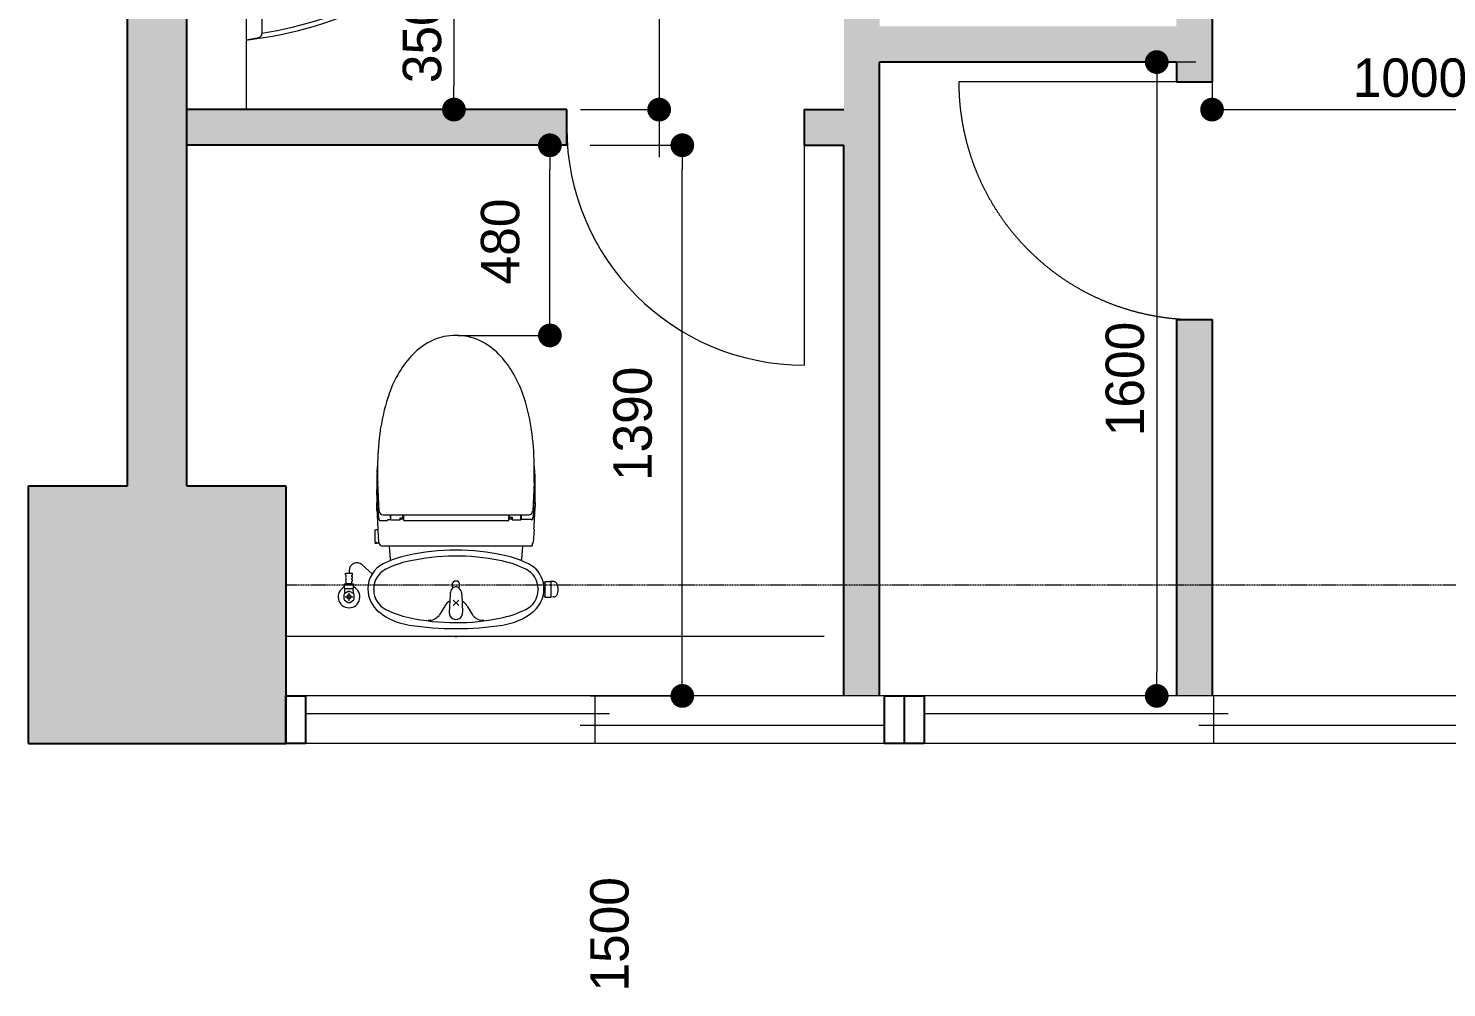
# Model space of a CAD drawing. Header units: millimetres. Extents: x -376000 to 292178, y -193032 to 188048.
# Drawn here: x -202147 to -198564, y 32214 to 34636 of the extents above; entities that cross this region are included whole.
import ezdxf

# ---------------------------------------------------------------- set-up
doc = ezdxf.new("R2010")
doc.units = ezdxf.units.MM
doc.header["$PDMODE"] = 1
doc.header["$PDSIZE"] = -2
doc.linetypes.add('ラインタイプ-1', pattern=[2.116531, 1.058062, -1.058469])
doc.linetypes.add('ラインタイプ-28', pattern=[1.058161, 0.705383, -0.352778])
for name, color, linetype, lineweight in [('01_基準-寸法', 7, 'Continuous', 5), ('_塗（壁） (2D)', 7, 'Continuous', 5), ('_平面図(既存部) (2D)', 7, 'Continuous', 5), ('_平面図（新設） (2D)', 7, 'Continuous', 5), ('_文字・記号 (2D)', 7, 'Continuous', 5), ('_梁 (2D)', 7, 'Continuous', 5)]:
    doc.layers.add(name, color=color, linetype=linetype, lineweight=lineweight)
for name, color, linetype, lineweight, true_color in [('02_0.25', 1, 'Continuous', 25, 0xff0000), ('03_0.15', 7, 'Continuous', 15, 0x990099), ('04_0.10', 7, 'Continuous', 9, 0x0099ff), ('05_0.05点線', 9, 'ラインタイプ-28', 5, 0x808080), ('08_ハッチ・色', 7, 'Continuous', 5, 0x888888)]:
    doc.layers.add(name, color=color, linetype=linetype, lineweight=lineweight, true_color=true_color)
doc.styles.add('Hiragino Kaku Gothic Pro W3', font='', dxfattribs={"bigfont": 'Hiragino Kaku Gothic Pro W3'})
doc.styles.add('Hiragino Sans W3', font='', dxfattribs={"bigfont": 'Hiragino Sans W3'})
doc.styles.get('Hiragino Kaku Gothic Pro W3').set_extended_font_data('Hiragino Kaku Gothic Pro W3')
doc.styles.get('Hiragino Sans W3').set_extended_font_data('Hiragino Sans W3')
doc.dimstyles.new('RGT', dxfattribs={"dimtxt": 161.781684, "dimasz": 0.999939, "dimexe": 0, "dimexo": 1, "dimgap": 0.5, "dimtad": 1, "dimdsep": 46, "dimtxsty": 'Hiragino Sans W3', "dimblk": 'DOT', "dimblk1": 'DOT', "dimblk2": 'DOT', "dimcen": 0, "dimazin": 0, "dimtfac": 1, "dimtix": 1, "dimtmove": 0, "dimatfit": 0, "dimldrblk": 'VW_FILLEDARROW', "dimfxl": 1, "dimfrac": 2, "dimtolj": 1, "dimarcsym": 0})

# ---------------------------------------------------------------- blocks, each defined once
blk = doc.blocks.new('グループ-296')
at = {"layer": '04_0.10'}
blk.add_line((-200186.7, 34385.5), (-200186.7, 33785.5), dxfattribs=at)
blk.add_arc((-200186.7, 34385.5), 600, 180, 270, dxfattribs=at)
blk = doc.blocks.new('塗（壁） (2D)')
at = {"layer": '02_0.25', "linetype": 'Continuous', "lineweight": 0, "true_color": 0xaaaaaa}
for points in [[(-201896.7, 38090.5), (-201746.7, 38090.5), (-201746.7, 33480.5), (-201896.7, 33480.5)], [(-201896.7, 37880.5), (-201746.7, 37880.5), (-201746.7, 33480.5), (-201896.7, 33480.5)]]:
    blk.add_hatch(color=253, dxfattribs=at).paths.add_polyline_path(points)
at = {"layer": '08_ハッチ・色', "linetype": 'Continuous', "lineweight": 0}
for points in [[(-200939.8, 34340.5), (-201746.7, 34340.5), (-201746.7, 34430.5), (-200786.7, 34430.5), (-200786.7, 34340.5)], [(-200086.7, 34340.5), (-200186.7, 34340.5), (-200186.7, 34430.5), (-200086.7, 34430.5), (-200086.7, 34340.5)]]:
    blk.add_hatch(color=141, dxfattribs=at).paths.add_polyline_path(points)
at = {"layer": '08_ハッチ・色', "color": 141}
for points in [[(-199156.7, 38240.5), (-199246.7, 38240.5), (-199156.7, 34500.5), (-199246.7, 34500.5)], [(-199996.7, 32950.5), (-200086.7, 32950.5), (-199996.7, 36120.5), (-200086.7, 36120.5)], [(-199996.7, 34640.5), (-199996.7, 34550.5), (-199246.4, 34640.5), (-199246.4, 34550.5)], [(-199156.7, 32950.5), (-199246.7, 32950.5), (-199156.7, 33900.5), (-199246.7, 33900.5)]]:
    blk.add_solid(points, dxfattribs=at)
at = {"layer": '08_ハッチ・色', "color": 253, "linetype": 'Continuous', "true_color": 0xaaaaaa}
blk.add_solid([(-202146.7, 32830.5), (-201496.7, 32830.5), (-202146.7, 33480.5), (-201496.7, 33480.5)], dxfattribs=at)
blk.add_solid([(-202146.7, 32830.5), (-201496.7, 32830.5), (-202146.7, 33480.5), (-201496.7, 33480.5)], dxfattribs=at)
at = {"layer": '02_0.25', "color": 7}
blk.add_blockref('グループ-296', (0, 0), dxfattribs=at)
blk = doc.blocks.new('グループ-193')
at = {"layer": '02_0.25', "flags": 128}
for points in [[(-201446.7, 32830.5), (-201496.7, 32830.5), (-201496.7, 32950.5), (-201446.7, 32950.5)], [(-199934.2, 32830.5), (-199984.2, 32830.5), (-199984.2, 32950.5), (-199934.2, 32950.5)]]:
    blk.add_lwpolyline(points, close=True, dxfattribs=at)
at = {"layer": '03_0.15'}
for p, q in [((-200715.4, 32950.5), (-200715.4, 32830.5)), ((-200678.4, 32905.5), (-201446.7, 32905.5)), ((-199984.2, 32875.5), (-200752.5, 32875.5))]:
    blk.add_line(p, q, dxfattribs=at)
at = {"layer": '04_0.10'}
for p, q in [((-199984.2, 32950.5), (-201446.7, 32950.5)), ((-199984.2, 32830.5), (-201446.7, 32830.5))]:
    blk.add_line(p, q, dxfattribs=at)
blk = doc.blocks.new('グループ-197')
at = {"layer": '02_0.25', "flags": 128}
for points in [[(-199883.9, 32830.5), (-199933.9, 32830.5), (-199933.9, 32950.5), (-199883.9, 32950.5)], [(-198371.4, 32830.5), (-198421.4, 32830.5), (-198421.4, 32950.5), (-198371.4, 32950.5)]]:
    blk.add_lwpolyline(points, close=True, dxfattribs=at)
at = {"layer": '03_0.15'}
for p, q in [((-199152.7, 32950.5), (-199152.7, 32830.5)), ((-199115.6, 32905.5), (-199883.9, 32905.5)), ((-198421.4, 32875.5), (-199189.7, 32875.5))]:
    blk.add_line(p, q, dxfattribs=at)
at = {"layer": '04_0.10'}
for p, q in [((-198421.4, 32950.5), (-199883.9, 32950.5)), ((-198421.4, 32830.5), (-199883.9, 32830.5))]:
    blk.add_line(p, q, dxfattribs=at)
blk = doc.blocks.new('平面図(既存部) (2D)')
at = {"layer": '02_0.25'}
for p, q in [((-201896.673, 33480.527), (-201896.673, 36960.527)), ((-201746.673, 33480.527), (-201746.673, 36960.527)), ((-202146.673, 32830.527), (-202146.673, 33480.527)), ((-202146.673, 33480.527), (-201896.673, 33480.527)), ((-202146.673, 32830.527), (-202146.673, 33480.527)), ((-202146.673, 33480.527), (-201896.673, 33480.527)), ((-201746.673, 33480.527), (-201496.673, 33480.527)), ((-201496.673, 33480.527), (-201496.673, 32830.527)), ((-201496.673, 33480.527), (-201496.673, 32830.527)), ((-202146.48, 32830.527), (-201496.48, 32830.527)), ((-202146.48, 32830.527), (-201496.48, 32830.527))]:
    blk.add_line(p, q, dxfattribs=at)
at = {"layer": '02_0.25', "color": 7}
for name in ['グループ-193', 'グループ-197']:
    blk.add_blockref(name, (0, 0), dxfattribs=at)
blk = doc.blocks.new('グループ-807')
at = {"layer": '04_0.10'}
for p, q in [((-201596.7, 35754.5), (-201564.7, 35748.1)), ((-201596.7, 35754.5), (-201596.7, 35406.5)), ((-201556.7, 35580.5), (-201556.7, 35738.3)), ((-201556.7, 35659.5), (-201539.3, 35667.3)), ((-201556.7, 35659.5), (-201545.5, 35661.2)), ((-201556.7, 35558), (-201556.7, 35603)), ((-201547.1, 35603), (-201556.7, 35603)), ((-201556.7, 35580.5), (-201556.7, 35422.7)), ((-201546.1, 35602.1), (-201546.1, 35558.9)), ((-201347.6, 35585.5), (-201347.7, 35585.5)), ((-201347.6, 35575.5), (-201347.7, 35575.5)), ((-201547.1, 35558), (-201556.7, 35558)), ((-201556.7, 35501.5), (-201545.5, 35499.8)), ((-201556.7, 35501.5), (-201539.3, 35493.7)), ((-201596.7, 35406.5), (-201564.7, 35412.9))]:
    blk.add_line(p, q, dxfattribs=at)
for centre, radius in [((-201366.7, 35580.5), 36.5), ((-201379.7, 35588), 5), ((-201379.7, 35573), 5), ((-201366.7, 35595.5), 5), ((-201366.7, 35580.5), 5), ((-201353.7, 35588), 5), ((-201353.7, 35573), 5), ((-201366.7, 35565.5), 5)]:
    blk.add_circle(centre, radius, dxfattribs=at)
for centre, radius, start, end in [((-201710.7, 34761.5), 1000, 62.9061, 83.4532), ((-201566.7, 35738.3), 10, 0, 78.6901), ((-201710.7, 34761.5), 988, 62.9061, 81.0319), ((-201532, 35572.2), 90, 64.3158, 98.6286), ((-201512.6, 35608.1), 65, 61.7005, 114.3187), ((-201415, 35815.5), 180, 244.3158, 267.7039), ((-201401.2, 35815), 170, 241.7005, 266.1568), ((-201291.7, 35580.5), 80, 0, 62.9061), ((-201434.3, 35335.9), 300, 64.9404, 87.7039), ((-201433.3, 35336.1), 310, 64.8506, 86.1568), ((-201318.6, 35580.5), 40, 0, 64.8506), ((-201291.7, 35580.5), 68, 0, 62.7152), ((-201547.1, 35602), 1, 6.2024, 90), ((-201744.9, 35580.5), 200, 0, 6.2024), ((-201744.9, 35580.5), 200, 353.7976, 0), ((-201347.7, 35584.5), 1, 90, 145.008), ((-201319.9, 35580.5), 30, 0, 64.9404), ((-201319.9, 35580.5), 30, 295.0596, 0), ((-201318.6, 35580.5), 40, 295.1494, 0), ((-201291.7, 35580.5), 68, 297.2848, 0), ((-201291.7, 35580.5), 80, 297.0939, 0), ((-201547.1, 35559), 1, 270, 353.7976), ((-201434.3, 35825.1), 300, 272.2961, 295.0596), ((-201433.3, 35824.9), 310, 273.8432, 295.1494), ((-201710.7, 36399.5), 1000, 276.5468, 297.0939), ((-201710.7, 36399.5), 988, 278.9681, 297.0939), ((-201532, 35588.8), 90, 261.3714, 295.6842), ((-201415, 35345.5), 180, 92.2961, 115.6842), ((-201401.2, 35346), 170, 93.8432, 118.2995), ((-201512.6, 35552.9), 65, 245.6813, 298.2995), ((-201566.7, 35422.7), 10, 281.3099, 0)]:
    blk.add_arc(centre, radius, start, end, dxfattribs=at)
blk = doc.blocks.new('グループ-808')
at = {"layer": '04_0.10'}
for p, q in [((-201596.7, 34954.5), (-201564.7, 34948.1)), ((-201596.7, 34954.5), (-201596.7, 34606.5)), ((-201556.7, 34780.5), (-201556.7, 34938.3)), ((-201556.7, 34859.5), (-201539.3, 34867.3)), ((-201556.7, 34859.5), (-201545.5, 34861.2)), ((-201556.7, 34758), (-201556.7, 34803)), ((-201547.1, 34803), (-201556.7, 34803)), ((-201546.1, 34802.1), (-201546.1, 34758.9)), ((-201556.7, 34780.5), (-201556.7, 34622.7)), ((-201547.1, 34758), (-201556.7, 34758)), ((-201347.6, 34785.5), (-201347.7, 34785.5)), ((-201347.6, 34775.5), (-201347.7, 34775.5)), ((-201556.7, 34701.5), (-201545.5, 34699.8)), ((-201556.7, 34701.5), (-201539.3, 34693.7)), ((-201596.7, 34606.5), (-201564.7, 34612.9))]:
    blk.add_line(p, q, dxfattribs=at)
for centre, radius in [((-201366.7, 34780.5), 36.5), ((-201379.7, 34788), 5), ((-201366.7, 34795.5), 5), ((-201353.7, 34788), 5), ((-201379.7, 34773), 5), ((-201366.7, 34780.5), 5), ((-201366.7, 34765.5), 5), ((-201353.7, 34773), 5)]:
    blk.add_circle(centre, radius, dxfattribs=at)
for centre, radius, start, end in [((-201710.7, 33961.5), 1000, 62.9061, 83.4532), ((-201566.7, 34938.3), 10, 0, 78.6901), ((-201710.7, 33961.5), 988, 62.9061, 81.0319), ((-201532, 34772.2), 90, 64.3158, 98.6286), ((-201512.6, 34808.1), 65, 61.7005, 114.3187), ((-201401.2, 35015), 170, 241.7005, 266.1568), ((-201415, 35015.5), 180, 244.3158, 267.7039), ((-201434.3, 34535.9), 300, 64.9404, 87.7039), ((-201433.3, 34536.1), 310, 64.8506, 86.1568), ((-201291.7, 34780.5), 68, 0, 62.7152), ((-201291.7, 34780.5), 80, 0, 62.9061), ((-201547.1, 34802), 1, 6.2024, 90), ((-201744.9, 34780.5), 200, 0, 6.2024), ((-201319.9, 34780.5), 30, 0, 64.9404), ((-201318.6, 34780.5), 40, 0, 64.8506), ((-201547.1, 34759), 1, 270, 353.7976), ((-201744.9, 34780.5), 200, 353.7976, 0), ((-201434.3, 35025.1), 300, 272.2961, 295.0596), ((-201347.7, 34784.5), 1, 90, 145.008), ((-201319.9, 34780.5), 30, 295.0596, 0), ((-201318.6, 34780.5), 40, 295.1494, 0), ((-201291.7, 34780.5), 68, 297.2848, 0), ((-201291.7, 34780.5), 80, 297.0939, 0), ((-201710.7, 35599.5), 988, 278.9681, 297.0939), ((-201415, 34545.5), 180, 92.2961, 115.6842), ((-201401.2, 34546), 170, 93.8432, 118.2995), ((-201433.3, 35024.9), 310, 273.8432, 295.1494), ((-201710.7, 35599.5), 1000, 276.5468, 297.0939), ((-201532, 34788.8), 90, 261.3714, 295.6842), ((-201512.6, 34752.9), 65, 245.6813, 298.2995), ((-201566.7, 34622.7), 10, 281.3099, 0)]:
    blk.add_arc(centre, radius, start, end, dxfattribs=at)
blk = doc.blocks.new('グループ-809')
at = {"layer": '04_0.10', "flags": 128}
blk.add_lwpolyline([(-201746.7, 35930.5), (-201596.7, 35930.5), (-201596.7, 34430.5), (-201746.7, 34430.5)], close=True, dxfattribs=at)
at = {"layer": '04_0.10'}
for name in ['グループ-807', 'グループ-808']:
    blk.add_blockref(name, (0, 0), dxfattribs=at)
blk = doc.blocks.new('グループ-815')
at = {"layer": '04_0.10'}
blk.add_line((-199196.4, 34500.5), (-199796.4, 34500.5), dxfattribs=at)
blk.add_open_spline([(-199796.4, 34500.5), (-199796.4, 34471.1), (-199793.6, 34441.7), (-199790.7, 34412.4), (-199784.9, 34383.5), (-199779.2, 34354.6), (-199770.6, 34326.4), (-199762, 34298.2), (-199750.8, 34270.9), (-199739.5, 34243.7), (-199725.6, 34217.7), (-199711.7, 34191.7), (-199695.3, 34167.2), (-199678.9, 34142.7), (-199660.3, 34119.9), (-199641.5, 34097.1), (-199620.7, 34076.3), (-199599.9, 34055.4), (-199577.1, 34036.7), (-199554.3, 34018), (-199529.8, 34001.6), (-199505.3, 33985.3), (-199479.3, 33971.4), (-199453.3, 33957.5), (-199426.1, 33946.2), (-199398.8, 33934.9), (-199370.6, 33926.4), (-199342.4, 33917.8), (-199313.5, 33912.1), (-199284.6, 33906.3), (-199255.3, 33903.4), (-199225.9, 33900.5), (-199196.4, 33900.5)], degree=2, knots=[0, 0, 0, 0.0625, 0.0625, 0.125, 0.125, 0.1875, 0.1875, 0.25, 0.25, 0.3125, 0.3125, 0.375, 0.375, 0.4375, 0.4375, 0.5, 0.5, 0.5625, 0.5625, 0.625, 0.625, 0.6875, 0.6875, 0.75, 0.75, 0.8125, 0.8125, 0.875, 0.875, 0.9375, 0.9375, 1, 1, 1], dxfattribs=at)
blk = doc.blocks.new('グループ-816')
at = {"layer": '04_0.10'}
for p, q in [((-201265.7, 33504.6), (-201265.6, 33512)), ((-201265.7, 33503.6), (-201265.7, 33504.6)), ((-201265.7, 33500.1), (-201265.7, 33503.6)), ((-201265.7, 33499.2), (-201265.7, 33500.1)), ((-201265.7, 33495.7), (-201265.7, 33499.2)), ((-201265.5, 33514.6), (-201264.7, 33529.6)), ((-200868.6, 33529.6), (-200867.8, 33514.6)), ((-200867.7, 33512.3), (-200867.7, 33504.6)), ((-200867.7, 33504.6), (-200867.7, 33503.6)), ((-200867.7, 33503.6), (-200867.7, 33500.1)), ((-200867.7, 33500.1), (-200867.7, 33498.9)), ((-200867.7, 33498.9), (-200867.7, 33485.9)), ((-201260.5, 33417), (-201264.2, 33488.9)), ((-200869.1, 33488.9), (-200872.8, 33417)), ((-201266.2, 33418.3), (-201266.7, 33437.8)), ((-201262.7, 33417.5), (-201263.3, 33425.8)), ((-200866.7, 33437.8), (-200867.2, 33418.3)), ((-201262.5, 33412.8), (-201262.7, 33417.5)), ((-201261.3, 33399.2), (-201262.5, 33412.8)), ((-201258.8, 33393), (-201239.7, 33393)), ((-201250.6, 33407.6), (-200882.8, 33407.6)), ((-201239.2, 33394.8), (-201239.2, 33393.5)), ((-201232.7, 33395.4), (-201238.7, 33395.3)), ((-201231.8, 33403.9), (-201231.8, 33407.6)), ((-201231.7, 33400), (-201231.8, 33403.9)), ((-201231.7, 33400), (-201231.7, 33399)), ((-201231.7, 33399), (-201231.7, 33398.1)), ((-201231.7, 33398.1), (-201231.7, 33396.9)), ((-201230.7, 33396.1), (-201230.7, 33407.6)), ((-201229.7, 33395.1), (-201208.2, 33395.1)), ((-201207.7, 33400), (-201201.2, 33400)), ((-201207.7, 33395.6), (-201207.7, 33400)), ((-201206.7, 33397.2), (-201206.7, 33400)), ((-201199.6, 33396.7), (-201206.2, 33396.7)), ((-201200.7, 33400.5), (-201200.7, 33407.6)), ((-201199.1, 33407.6), (-201199.1, 33395)), ((-201197.1, 33393), (-201066.7, 33393)), ((-201066.7, 33393), (-200934.7, 33393)), ((-200932.7, 33395), (-200932.7, 33407.6)), ((-200931.9, 33400.4), (-200932.2, 33400.6)), ((-200931.8, 33400.4), (-200931.8, 33399.6)), ((-200926.2, 33396.9), (-200931.7, 33396.8)), ((-200926.2, 33400.4), (-200931.6, 33400.5)), ((-200931.2, 33402), (-200931.2, 33407.6)), ((-200931.2, 33402), (-200924.2, 33402)), ((-200925.7, 33397.4), (-200925.7, 33399.9)), ((-200924.2, 33402), (-200924.2, 33394.6)), ((-200924.2, 33394.6), (-200903.7, 33394.6)), ((-200902.7, 33395.6), (-200902.7, 33407.6)), ((-200901.6, 33407.6), (-200901.6, 33398.1)), ((-200901.6, 33397.2), (-200901.6, 33398.1)), ((-200874.8, 33396.2), (-200900.6, 33396.2)), ((-200875.7, 33395.5), (-200875.7, 33396.2)), ((-200874.5, 33395), (-200875.2, 33395)), ((-200871.7, 33404.7), (-200872.1, 33400.1)), ((-200870.3, 33421.3), (-200871.5, 33405)), ((-200870.1, 33424.8), (-200870.2, 33421.5)), ((-201271.7, 33367.7), (-201271.7, 33339.2)), ((-201269.2, 33369.3), (-201269.7, 33369.3)), ((-201268.7, 33369.4), (-201268.7, 33368.9)), ((-201263.4, 33369.7), (-201268.4, 33369.7)), ((-201263.4, 33369.7), (-201263.5, 33371.4)), ((-201261.3, 33337.8), (-201263.4, 33369.7)), ((-200869.4, 33371.4), (-200871.6, 33337.8)), ((-201270.2, 33337.3), (-201270.2, 33337.8)), ((-201270.2, 33334.6), (-201270.2, 33337.3)), ((-201269.7, 33334.6), (-201270.2, 33334.6)), ((-201269.7, 33337.7), (-201269, 33337.7)), ((-201269.7, 33335.9), (-201269.7, 33334.6)), ((-201267.2, 33337.7), (-201268.4, 33337.7)), ((-201267.7, 33334.6), (-201267.7, 33335.9)), ((-201267.2, 33334.6), (-201267.7, 33334.6)), ((-201267.2, 33337.7), (-201267.2, 33337.2)), ((-201267.2, 33337.2), (-201267.2, 33334.6)), ((-201267.2, 33337.2), (-201261.3, 33337.2)), ((-201066.7, 33328.5), (-201251.3, 33328.5)), ((-201232.3, 33295.9), (-201234.7, 33328.5)), ((-200927.6, 33328.5), (-201066.7, 33328.5)), ((-200888.8, 33328.5), (-200927.6, 33328.5)), ((-200898.6, 33328.5), (-200901, 33295.9)), ((-200882, 33328.5), (-200888.8, 33328.5)), ((-200879.3, 33328.5), (-200882, 33328.5)), ((-200874.1, 33328.5), (-200879.3, 33328.5)), ((-200873.7, 33332.4), (-200873.7, 33329)), ((-201345.7, 33260.5), (-201327.7, 33260.5)), ((-201345.7, 33256.3), (-201345.7, 33260.5)), ((-201343.9, 33252), (-201343.9, 33254.5)), ((-201343.9, 33244), (-201343.9, 33246.5)), ((-201336.7, 33266.3), (-201336.7, 33260.5)), ((-201329.4, 33252), (-201329.4, 33254.5)), ((-201329.4, 33244), (-201329.4, 33246.5)), ((-201327.7, 33256.3), (-201327.7, 33260.5)), ((-201278, 33258.9), (-201303.5, 33281.3)), ((-201348.2, 33222.3), (-201348.2, 33232.7)), ((-201347.7, 33233.5), (-201343.3, 33233.5)), ((-201347.7, 33221.5), (-201325.6, 33221.5)), ((-201338.7, 33214.4), (-201347.6, 33209.2)), ((-201347.2, 33215.6), (-201347.2, 33221.5)), ((-201343.9, 33235.5), (-201343.9, 33239)), ((-201343.3, 33233.5), (-201330.1, 33233.5)), ((-201342.8, 33234.5), (-201330.6, 33234.5)), ((-201336.7, 33190.5), (-201336.7, 33210.5)), ((-201325.7, 33209.2), (-201334.7, 33214.4)), ((-201330.1, 33233.5), (-201325.6, 33233.5)), ((-201329.4, 33235.5), (-201329.4, 33239)), ((-201326.2, 33215.7), (-201326.2, 33221.5)), ((-201325.2, 33222.3), (-201325.2, 33232.7)), ((-201274.2, 33218), (-201274.2, 33221)), ((-200859.2, 33221), (-200859.2, 33218)), ((-200845.8, 33236), (-200842.2, 33236)), ((-200842.2, 33238.5), (-200842.2, 33236)), ((-200842.2, 33236), (-200842.2, 33203)), ((-200841.7, 33239), (-200827.5, 33239)), ((-200827.2, 33238.5), (-200827.2, 33200.5)), ((-200819.1, 33238.9), (-200826.7, 33239)), ((-201349.7, 33205.7), (-201349.7, 33195.3)), ((-201347.7, 33191.9), (-201338.7, 33186.7)), ((-201346.7, 33200.5), (-201326.7, 33200.5)), ((-201334.7, 33186.7), (-201325.7, 33191.9)), ((-201323.7, 33195.3), (-201323.7, 33205.7)), ((-201095, 33177.4), (-201108.4, 33155)), ((-201081.6, 33206.5), (-201083.7, 33161.3)), ((-201073.7, 33192.6), (-201059.6, 33178.5)), ((-201073.7, 33178.5), (-201059.6, 33192.6)), ((-201051.7, 33206.5), (-201049.7, 33161.3)), ((-201038.3, 33177.4), (-201025, 33155)), ((-200846.4, 33203), (-200842.2, 33203)), ((-200842.2, 33203), (-200842.2, 33200.5)), ((-200841.7, 33200), (-200827.5, 33200)), ((-200819.1, 33200.2), (-200826.7, 33200)), ((-201108.4, 33155), (-201109.4, 33153.7)), ((-201025, 33155), (-201024, 33153.7))]:
    blk.add_line(p, q, dxfattribs=at)
for centre, radius in [((-201336.7, 33200.5), 5.15), ((-201066.7, 33100.5), 2)]:
    blk.add_circle(centre, radius, dxfattribs=at)
for centre, radius, start, end in [((-201066.7, 33716.6), 144, 90, 114.3406), ((-201066.7, 33716.6), 144, 65.6594, 90), ((-201054, 33694.9), 169, 115.2388, 135.8727), ((-201079.4, 33694.9), 169, 44.1273, 64.7612), ((-201012.1, 33650.4), 230, 135.1765, 149.316), ((-201121.2, 33650.4), 230, 30.684, 44.8235), ((-200946.1, 33611.1), 306.9, 149.2902, 160.7039), ((-201187.3, 33611.1), 306.9, 19.2961, 30.7098), ((-200798.8, 33559.5), 462.9, 160.7014, 170.9182), ((-201334.5, 33559.5), 462.9, 9.0818, 19.2986), ((-200597.7, 33525), 667, 170.72, 178.0617), ((-201535.7, 33525), 667, 1.9383, 9.28), ((-200427.8, 33518.9), 837, 178.038, 179.2691), ((-201705.6, 33518.9), 837, 0.7309, 1.962), ((-200058, 33463), 1208.9, 178.3698, 181.197), ((-201264, 33497.4), 2.5, 134.0349, 178.8225), ((-201192, 33511), 73.6, 177.2335, 179.2012), ((-200427.8, 33518.9), 837, 179.2691, 182.057), ((-201705.6, 33518.9), 837, 357.943, 0.7309), ((-200941.4, 33511), 73.6, 0.98, 2.7665), ((-200869.9, 33496.8), 3.01, 10.9502, 43.3463), ((-202075.4, 33463), 1208.9, 358.803, 1.6302), ((-200221.7, 33495.7), 1044, 180, 182.4348), ((-201838.6, 33492.9), 970.9, 357.55, 359.587), ((-200185.4, 33500.4), 1080.5, 182.6011, 183.9612), ((-201946.8, 33500.3), 1079.3, 356.038, 357.3996), ((-200842.6, 33423.9), 27.6, 176.1167, 178.0973), ((-199722.5, 33481.6), 1545, 182.348, 184.0907), ((-201176.7, 33407), 84.9, 185.2237, 188.3113), ((-201258.8, 33395), 2, 188.3113, 270), ((-201250.6, 33417.6), 10, 183.246, 270), ((-201239.7, 33393.5), 0.5, 270, 0), ((-201238.7, 33394.8), 0.5, 90.2828, 180), ((-201232.7, 33396.4), 1, 270.2839, 359.5007), ((-201229.7, 33396.1), 1, 180, 270), ((-201208.2, 33395.6), 0.5, 270, 0), ((-201206.2, 33397.2), 0.5, 180, 270.1524), ((-201201.2, 33400.5), 0.5, 270, 0), ((-201199.6, 33396.2), 0.5, 359.9635, 90), ((-201197.1, 33395), 2, 180.0276, 269.9899), ((-200934.7, 33395), 2, 270.0101, 359.9724), ((-200875.2, 33398), 57.5, 176.4937, 182.19), ((-200932.2, 33398.8), 0.501, 116.4543, 167.5672), ((-200931.7, 33401.4), 0.884, 172.9989, 208.1014), ((-200931.6, 33401.5), 1, 180.0416, 265.7603), ((-200931.6, 33395.8), 0.999, 90.9118, 180.0243), ((-200931.6, 33401.5), 0.987, 211.2711, 235.7249), ((-200928.5, 33391.3), 8.93, 112.688, 116.2363), ((-200931.9, 33400.4), 0.088, 11.0962, 59.8388), ((-200932, 33399.7), 0.194, 292.1534, 314.0488), ((-200931.9, 33399.6), 0.0296, 316.9364, 356.165), ((-200926.2, 33399.9), 0.5, 0, 89), ((-200926.2, 33397.4), 0.5, 270.9999, 0), ((-200903.7, 33395.6), 1, 270, 0), ((-200900.6, 33397.2), 1, 180.5, 270), ((-200882.8, 33417.6), 10, 270, 356.754), ((-200875.2, 33395.5), 0.5, 180, 270), ((-200874.5, 33397), 2, 270, 352.4349), ((-200952.4, 33407.3), 80.6, 352.4349, 354.8728), ((-200872.1, 33405), 0.504, 313.8753, 356.811), ((-200877.6, 33421.8), 7.35, 355.9172, 357.7724), ((-202410.7, 33468.3), 1544.3, 356.4028, 358.1455), ((-201269.7, 33367.7), 2, 118.0725, 180), ((-201270.5, 33369.2), 0.3, 2.1497, 118.0725), ((-201269.6, 33364.2), 5.05, 90.5257, 96.2176), ((-201269.1, 33368.6), 0.64, 57.3884, 92.9061), ((-201269, 33368.9), 0.32, 0.2608, 51.9422), ((-201268.4, 33369.4), 0.3, 90, 180), ((-201269.7, 33339.2), 2, 180.0088, 255.5099), ((-201269.7, 33339.7), 1.94, 255.0683, 269.9979), ((-201268.7, 33335.9), 1, 0, 180), ((-201269, 33338), 0.306, 271.1015, 0.7236), ((-201268.4, 33338), 0.306, 179.316, 268.859), ((-201251.3, 33338.5), 10, 183.8924, 187.2056), ((-201251.3, 33338.5), 10, 187.2056, 270), ((-201066.7, 32748.5), 570, 90, 102.3552), ((-201066.7, 32748.5), 570, 77.6448, 90), ((-200874.2, 33329), 0.505, 277.1949, 327.5284), ((-200874.2, 33329), 0.504, 327.5541, 0.0111), ((-200881.6, 33338.5), 10, 322.4837, 356.1076), ((-201316.7, 33266.3), 20, 48.6522, 180), ((-201219.2, 33221), 70, 116.2024, 180), ((-201130.9, 33041.6), 270, 102.3552, 116.2024), ((-201130.9, 33041.6), 255, 102.3552, 116.2024), ((-201112.7, 33305.1), 120, 184.415, 186.2939), ((-201066.7, 32748.5), 555, 78.4919, 102.3552), ((-201002.5, 33041.6), 255, 63.7906, 79.4363), ((-201002.5, 33041.6), 270, 63.7976, 77.6448), ((-201020.7, 33305.1), 120, 353.7061, 355.585), ((-200914.2, 33221), 70, 12.3736, 63.7976), ((-201343.9, 33256.3), 1.75, 180, 270), ((-201342.4, 33249.3), 3.16, 119.6168, 240.3832), ((-201329.4, 33256.3), 1.75, 270, 0), ((-201331, 33249.3), 3.16, 299.6168, 60.3832), ((-201219.2, 33221), 55, 116.2024, 180), ((-200914.2, 33221), 55, 0, 63.7651), ((-201336.7, 33200.5), 27.5, 114.7196, 65.2804), ((-201337.9, 33227.5), 11.5, 148.551, 153.0376), ((-201337.9, 33227.5), 11.5, 206.9624, 211.449), ((-201392.2, 33215.6), 45, 351.7979, 0), ((-201342.8, 33241.5), 2.75, 114.7615, 245.2385), ((-201342.9, 33235.5), 1, 180, 270), ((-201336.7, 33200.5), 14, 81.7867, 98.2133), ((-201330.4, 33235.5), 1, 270, 0), ((-201330.6, 33241.5), 2.75, 294.7615, 65.2385), ((-201281.2, 33215.6), 45, 179.8882, 188.2019), ((-201335.4, 33227.5), 11.5, 26.9624, 31.449), ((-201335.4, 33227.5), 11.5, 328.551, 333.0376), ((-201214.2, 33221), 75, 180, 231.5085), ((-201219.2, 33218), 55, 180, 243.7976), ((-201053.4, 33205.2), 28.2, 164.8309, 177.4771), ((-201057.4, 33206.3), 24.2, 150.891, 164.9403), ((-201062.2, 33209.1), 18.6, 134.3037, 151.0128), ((-201066.7, 33230.5), 10, 315.7329, 224.2671), ((-201065.5, 33212.5), 13.8, 113.9448, 134.3599), ((-201066.6, 33214.9), 11.1, 90.1857, 113.7645), ((-201066.7, 33214.9), 11.1, 66.2355, 89.8143), ((-201067.8, 33212.5), 13.8, 45.6401, 66.0552), ((-201071.2, 33209.1), 18.6, 28.9872, 45.6963), ((-201076, 33206.3), 24.2, 15.0597, 29.109), ((-201079.9, 33205.2), 28.2, 2.5229, 15.1691), ((-200914.2, 33218), 55, 296.1698, 0), ((-200919.2, 33221), 75, 346.1134, 0), ((-200914.2, 33221), 70, 0, 12.3736), ((-200841.7, 33238.5), 0.5, 90, 180), ((-200827.5, 33238.7), 0.3, 0, 90), ((-200826.7, 33238.5), 0.5, 89, 180), ((-200819.2, 33230.9), 8, 27.2959, 89), ((-200841.2, 33219.5), 32.8, 332.7041, 27.2959), ((-201336.7, 33200.5), 14, 141.788, 158.2134), ((-201336.7, 33200.5), 14, 201.7871, 218.2134), ((-201336.7, 33200.5), 14, 261.7864, 278.2119), ((-201336.7, 33200.5), 14, 21.7864, 38.213), ((-201336.7, 33200.5), 14, 321.7865, 338.213), ((-201066.7, 33160.5), 33, 118.4571, 149), ((-201066.7, 33160.5), 33, 31, 61.5429), ((-200919.2, 33221), 75, 308.4915, 346.1134), ((-200841.7, 33200.5), 0.5, 180, 270), ((-200827.5, 33200.3), 0.3, 270, 0), ((-200826.7, 33200.5), 0.5, 180, 271), ((-200819.2, 33208.2), 8, 271, 332.7041), ((-201161.3, 33287.6), 160, 231.5085, 261.5002), ((-201130.9, 33397.5), 255, 243.7976, 257.6448), ((-201066.7, 33690.5), 555, 257.6448, 270), ((-201133.3, 33171.8), 30, 262.6795, 323), ((-201066.7, 33160.5), 17, 177.4495, 2.5505), ((-201066.7, 33690.5), 555, 270, 281.5081), ((-201000, 33171.8), 30, 217, 277.3205), ((-201002.5, 33397.5), 255, 280.5637, 296.1954), ((-200972.1, 33287.6), 160, 278.4998, 308.4915), ((-201066.7, 33920.5), 800, 261.5002, 270), ((-201066.7, 33920.5), 800, 270, 278.4998)]:
    blk.add_arc(centre, radius, start, end, dxfattribs=at)
blk = doc.blocks.new('平面図（新設） (2D)')
at = {"layer": '02_0.25'}
for p, q in [((-199156.673, 38150.527), (-199156.673, 34500.527)), ((-199246.445, 34550.527), (-199996.445, 34550.207)), ((-199996.445, 32950.207), (-199996.445, 34550.207)), ((-199246.445, 34550.527), (-199246.445, 34500.527)), ((-199246.673, 34500.527), (-199156.673, 34500.527)), ((-200786.673, 34430.527), (-201746.673, 34430.527)), ((-200786.673, 34340.527), (-200786.673, 34430.527)), ((-200186.673, 34430.527), (-200186.673, 34340.527)), ((-200186.673, 34430.527), (-200086.673, 34430.527)), ((-200786.673, 34340.527), (-201746.673, 34340.527)), ((-200186.673, 34340.527), (-200086.673, 34340.527)), ((-200086.673, 32950.527), (-200086.673, 34340.527)), ((-199246.673, 33900.527), (-199246.445, 32950.527)), ((-199246.673, 33900.527), (-199156.673, 33900.527)), ((-199156.673, 33900.527), (-199156.673, 32950.527))]:
    blk.add_line(p, q, dxfattribs=at)
at = {"layer": '04_0.10'}
blk.add_line((-200136.673, 33100.527), (-201496.673, 33100.527), dxfattribs=at)
blk.add_line((-200136.673, 33100.527), (-201496.673, 33100.527), dxfattribs=at)
at = {"layer": '02_0.25', "color": 7}
blk.add_blockref('グループ-815', (0, 0), dxfattribs=at)
at = {"layer": '04_0.10'}
for name in ['グループ-809', 'グループ-816']:
    blk.add_blockref(name, (0, 0), dxfattribs=at)
blk = doc.blocks.new('_Dot')
at = {"color": 0, "linetype": 'ByBlock', "lineweight": -2}
blk.add_line((-0.5, 0), (-1, 0), dxfattribs=at)
at = {"color": 0, "linetype": 'ByBlock', "const_width": 0.5}
blk.add_lwpolyline([(-0.25, 0, 1), (0.25, 0, 1)], format="xyb", close=True, dxfattribs=at)
blk = doc.blocks.new('*D490')
at = {"layer": '01_基準-寸法', "color": 0, "lineweight": -2}
for p, q in [((-200553.3, 35990.5), (-200553.3, 36050.5)), ((-200752.3, 35930.5), (-200553.3, 35930.5)), ((-200553.3, 35930.5), (-200553.3, 34430.5)), ((-200752.3, 34430.5), (-200553.3, 34430.5)), ((-200553.3, 34370.5), (-200553.3, 34310.5))]:
    blk.add_line(p, q, dxfattribs=at)
at = {"layer": 'Defpoints', "color": 0}
for p in [(-200753.3, 35930.5), (-200753.3, 34430.5), (-200553.3, 34430.5)]:
    blk.add_point(p, dxfattribs=at)
at = {"layer": '01_基準-寸法', "color": 0, "lineweight": -2, "xscale": 59.99633789062499, "yscale": 59.99633789062499, "zscale": 59.99633789062499}
for p, rotation in [((-200553.3, 35930.5), 270), ((-200553.3, 34430.5), 90)]:
    blk.add_blockref('_Dot', p, dxfattribs=dict(at, rotation=rotation))
at = {"layer": '01_基準-寸法', "color": 0, "insert": (-200678.3, 32348.7), "char_height": 97.07, "attachment_point": 5, "rotation": 90, "style": 'Hiragino Kaku Gothic Pro W3'}
blk.add_mtext('\\A1;1500', dxfattribs=at)
blk = doc.blocks.new('VW_FILLEDARROW')
at = {"color": 0, "linetype": 'Continuous', "lineweight": 5, "transparency": 16777216, "flags": 128}
blk.add_lwpolyline([(-161.333, 43.229), (0, 0), (-161.333, -43.229)], close=True, dxfattribs=at)
blk = doc.blocks.new('*D493')
at = {"layer": '01_基準-寸法', "color": 0, "lineweight": -2}
for p, q in [((-201270.7, 34780.6), (-201071.7, 34780.6)), ((-201071.7, 34720.6), (-201071.7, 34490.6)), ((-201270.7, 34430.6), (-201071.7, 34430.6))]:
    blk.add_line(p, q, dxfattribs=at)
at = {"layer": 'Defpoints', "color": 0}
for p in [(-201271.7, 34780.6), (-201271.7, 34430.6), (-201071.7, 34430.6)]:
    blk.add_point(p, dxfattribs=at)
at = {"layer": '01_基準-寸法', "color": 0, "lineweight": -2, "xscale": 59.99633789062499, "yscale": 59.99633789062499, "zscale": 59.99633789062499}
for p, rotation in [((-201071.7, 34780.6), 90), ((-201071.7, 34430.6), 270)]:
    blk.add_blockref('_Dot', p, dxfattribs=dict(at, rotation=rotation))
at = {"layer": '01_基準-寸法', "color": 0, "insert": (-201151.8, 34605.6), "char_height": 97.07, "attachment_point": 5, "rotation": 90, "style": 'Hiragino Kaku Gothic Pro W3'}
blk.add_mtext('\\A1;350', dxfattribs=at)
blk = doc.blocks.new('*D496')
at = {"layer": '01_基準-寸法', "color": 0, "lineweight": -2}
for p, q in [((-201061.8, 34340.5), (-200829.3, 34340.5)), ((-200829.3, 33920.5), (-200829.3, 34280.5)), ((-201061.8, 33860.5), (-200829.3, 33860.5))]:
    blk.add_line(p, q, dxfattribs=at)
at = {"layer": 'Defpoints', "color": 0}
for p in [(-201062.8, 34340.5), (-200829.3, 34340.5), (-201062.8, 33860.5)]:
    blk.add_point(p, dxfattribs=at)
at = {"layer": '01_基準-寸法', "color": 0, "lineweight": -2, "xscale": 59.99633789062499, "yscale": 59.99633789062499, "zscale": 59.99633789062499}
for p, rotation in [((-200829.3, 34340.5), 90), ((-200829.3, 33860.5), 270)]:
    blk.add_blockref('_Dot', p, dxfattribs=dict(at, rotation=rotation))
at = {"layer": '01_基準-寸法', "color": 0, "insert": (-200954.4, 34097.6), "char_height": 97.07, "attachment_point": 5, "rotation": 90, "style": 'Hiragino Kaku Gothic Pro W3'}
blk.add_mtext('\\A1;480', dxfattribs=at)
blk = doc.blocks.new('*D498')
at = {"layer": '01_基準-寸法', "color": 0, "lineweight": -2}
for p, q in [((-200727.2, 34340.5), (-200494.8, 34340.5)), ((-200494.8, 33010.5), (-200494.8, 34280.5)), ((-200727.2, 32950.5), (-200494.8, 32950.5))]:
    blk.add_line(p, q, dxfattribs=at)
at = {"layer": 'Defpoints', "color": 0}
for p in [(-200728.2, 34340.5), (-200494.8, 34340.5), (-200728.2, 32950.5)]:
    blk.add_point(p, dxfattribs=at)
at = {"layer": '01_基準-寸法', "color": 0, "lineweight": -2, "xscale": 59.99633789062499, "yscale": 59.99633789062499, "zscale": 59.99633789062499}
for p, rotation in [((-200494.8, 34340.5), 90), ((-200494.8, 32950.5), 270)]:
    blk.add_blockref('_Dot', p, dxfattribs=dict(at, rotation=rotation))
at = {"layer": '01_基準-寸法', "color": 0, "insert": (-200619.9, 33637.2), "char_height": 97.07, "attachment_point": 5, "rotation": 90, "style": 'Hiragino Kaku Gothic Pro W3'}
blk.add_mtext('\\A1;1390', dxfattribs=at)
blk = doc.blocks.new('*D499')
at = {"layer": '01_基準-寸法', "color": 0, "lineweight": -2}
for p, q in [((-199156.7, 34629.5), (-199156.7, 34430.5)), ((-198156.7, 34629.5), (-198156.7, 34430.5)), ((-199096.7, 34430.5), (-198216.7, 34430.5))]:
    blk.add_line(p, q, dxfattribs=at)
at = {"layer": 'Defpoints', "color": 0}
for p in [(-199156.7, 34630.5), (-198156.7, 34630.5), (-198156.7, 34430.5)]:
    blk.add_point(p, dxfattribs=at)
at = {"layer": '01_基準-寸法', "color": 0, "lineweight": -2, "xscale": 59.99633789062499, "yscale": 59.99633789062499, "zscale": 59.99633789062499, "rotation": 180}
blk.add_blockref('_Dot', (-199156.7, 34430.5), dxfattribs=at)
at = {"layer": '01_基準-寸法', "color": 0, "lineweight": -2, "xscale": 59.99633789062499, "yscale": 59.99633789062499, "zscale": 59.99633789062499}
blk.add_blockref('_Dot', (-198156.7, 34430.5), dxfattribs=at)
at = {"layer": '01_基準-寸法', "color": 0, "insert": (-198656.7, 34510.5), "char_height": 97.07, "attachment_point": 5, "style": 'Hiragino Kaku Gothic Pro W3'}
blk.add_mtext('\\A1;1000', dxfattribs=at)
blk = doc.blocks.new('*D500')
at = {"layer": '01_基準-寸法', "color": 0, "lineweight": -2}
for p, q in [((-199197.4, 34550.5), (-199296.4, 34550.5)), ((-199296.4, 34490.5), (-199296.4, 33010.5)), ((-199197.4, 32950.5), (-199296.4, 32950.5))]:
    blk.add_line(p, q, dxfattribs=at)
at = {"layer": 'Defpoints', "color": 0}
for p in [(-199196.4, 34550.5), (-199296.4, 32950.5), (-199196.4, 32950.5)]:
    blk.add_point(p, dxfattribs=at)
at = {"layer": '01_基準-寸法', "color": 0, "lineweight": -2, "xscale": 59.99633789062499, "yscale": 59.99633789062499, "zscale": 59.99633789062499}
for p, rotation in [((-199296.4, 34550.5), 90), ((-199296.4, 32950.5), 270)]:
    blk.add_blockref('_Dot', p, dxfattribs=dict(at, rotation=rotation))
at = {"layer": '01_基準-寸法', "color": 0, "insert": (-199376.4, 33750.5), "char_height": 97.07, "attachment_point": 5, "rotation": 90, "style": 'Hiragino Kaku Gothic Pro W3'}
blk.add_mtext('\\A1;1600', dxfattribs=at)
blk = doc.blocks.new('梁 (2D)')
at = {"layer": '05_0.05点線', "color": 7, "linetype": 'ラインタイプ-1', "flags": 128}
blk.add_lwpolyline([(-195246.193, 33230.527), (-195246.193, 32830.527), (-201496.193, 32830.527), (-201496.193, 33230.527)], close=True, dxfattribs=at)
blk = doc.blocks.new('文字・記号 (2D)')
at = {"layer": '01_基準-寸法'}
for base, p1, p2, override, picture, middle in [((-200553.257, 34430.527), (-200753.257, 35930.527), (-200753.257, 34430.527), {"dimtxt": 97.06901, "dimasz": 59.996338, "dimgap": 30, "dimpost": '<>', "dimtxsty": 'Hiragino Kaku Gothic Pro W3', "dimtix": 0, "dimtmove": 2}, '*D490', (-200678.33, 32348.675)), ((-200829.347, 34340.527), (-201062.764, 33860.527), (-201062.764, 34340.527), {"dimtxt": 97.06901, "dimasz": 59.996338, "dimgap": 30, "dimpost": '<>', "dimtxsty": 'Hiragino Kaku Gothic Pro W3', "dimtmove": 2}, '*D496', (-200954.421, 34097.647)), ((-200494.808, 34340.527), (-200728.224, 32950.527), (-200728.224, 34340.527), {"dimtxt": 97.06901, "dimasz": 59.996338, "dimgap": 30, "dimpost": '<>', "dimtxsty": 'Hiragino Kaku Gothic Pro W3', "dimtmove": 2}, '*D498', (-200619.882, 33637.188))]:
    dim = blk.add_linear_dim(base=base, p1=p1, p2=p2, angle=270, dimstyle='RGT', override=override, dxfattribs=at)
    dim.commit()
    dim.dimension.update_dxf_attribs({"geometry": picture, "text_midpoint": middle, "dimtype": 160})
for base, p1, p2, picture, middle in [((-201071.673, 34430.558), (-201271.673, 34780.558), (-201271.673, 34430.558), '*D493', (-201151.792, 34605.558)), ((-199296.445, 32950.527), (-199196.445, 34550.527), (-199196.445, 32950.527), '*D500', (-199376.437, 33750.527))]:
    dim = blk.add_linear_dim(base=base, p1=p1, p2=p2, angle=270, dimstyle='RGT', override={"dimtxt": 97.06901, "dimasz": 59.996338, "dimgap": 30, "dimpost": '<>', "dimtxsty": 'Hiragino Kaku Gothic Pro W3', "dimtmove": 2}, dxfattribs=at)
    dim.commit()
    dim.dimension.update_dxf_attribs({"geometry": picture, "text_midpoint": middle})
dim = blk.add_linear_dim(base=(-198156.673, 34430.527), p1=(-199156.673, 34630.527), p2=(-198156.673, 34630.527), dimstyle='RGT', override={"dimtxt": 97.06901, "dimasz": 59.996338, "dimgap": 30, "dimpost": '<>', "dimtxsty": 'Hiragino Kaku Gothic Pro W3', "dimtmove": 2}, dxfattribs=at)
dim.commit()
dim.dimension.update_dxf_attribs({"geometry": '*D499', "text_midpoint": (-198656.673, 34510.518)})

msp = doc.modelspace()

# ---------------------------------------------------------------- block references
at = {"layer": '_塗（壁） (2D)'}
msp.add_blockref('塗（壁） (2D)', (0, 0), dxfattribs=at)

# ---------------------------------------------------------------- next in the draw order: block references
at = {"layer": '_平面図(既存部) (2D)'}
msp.add_blockref('平面図(既存部) (2D)', (0, 0), dxfattribs=at)

# ---------------------------------------------------------------- next in the draw order: block references
at = {"layer": '_平面図（新設） (2D)'}
msp.add_blockref('平面図（新設） (2D)', (0, 0), dxfattribs=at)

# ---------------------------------------------------------------- next in the draw order: block references
at = {"layer": '_文字・記号 (2D)'}
msp.add_blockref('文字・記号 (2D)', (0, 0), dxfattribs=at)

# ---------------------------------------------------------------- next in the draw order: block references
at = {"layer": '_梁 (2D)'}
msp.add_blockref('梁 (2D)', (0, 0), dxfattribs=at)

doc.saveas('drawing.dxf')
